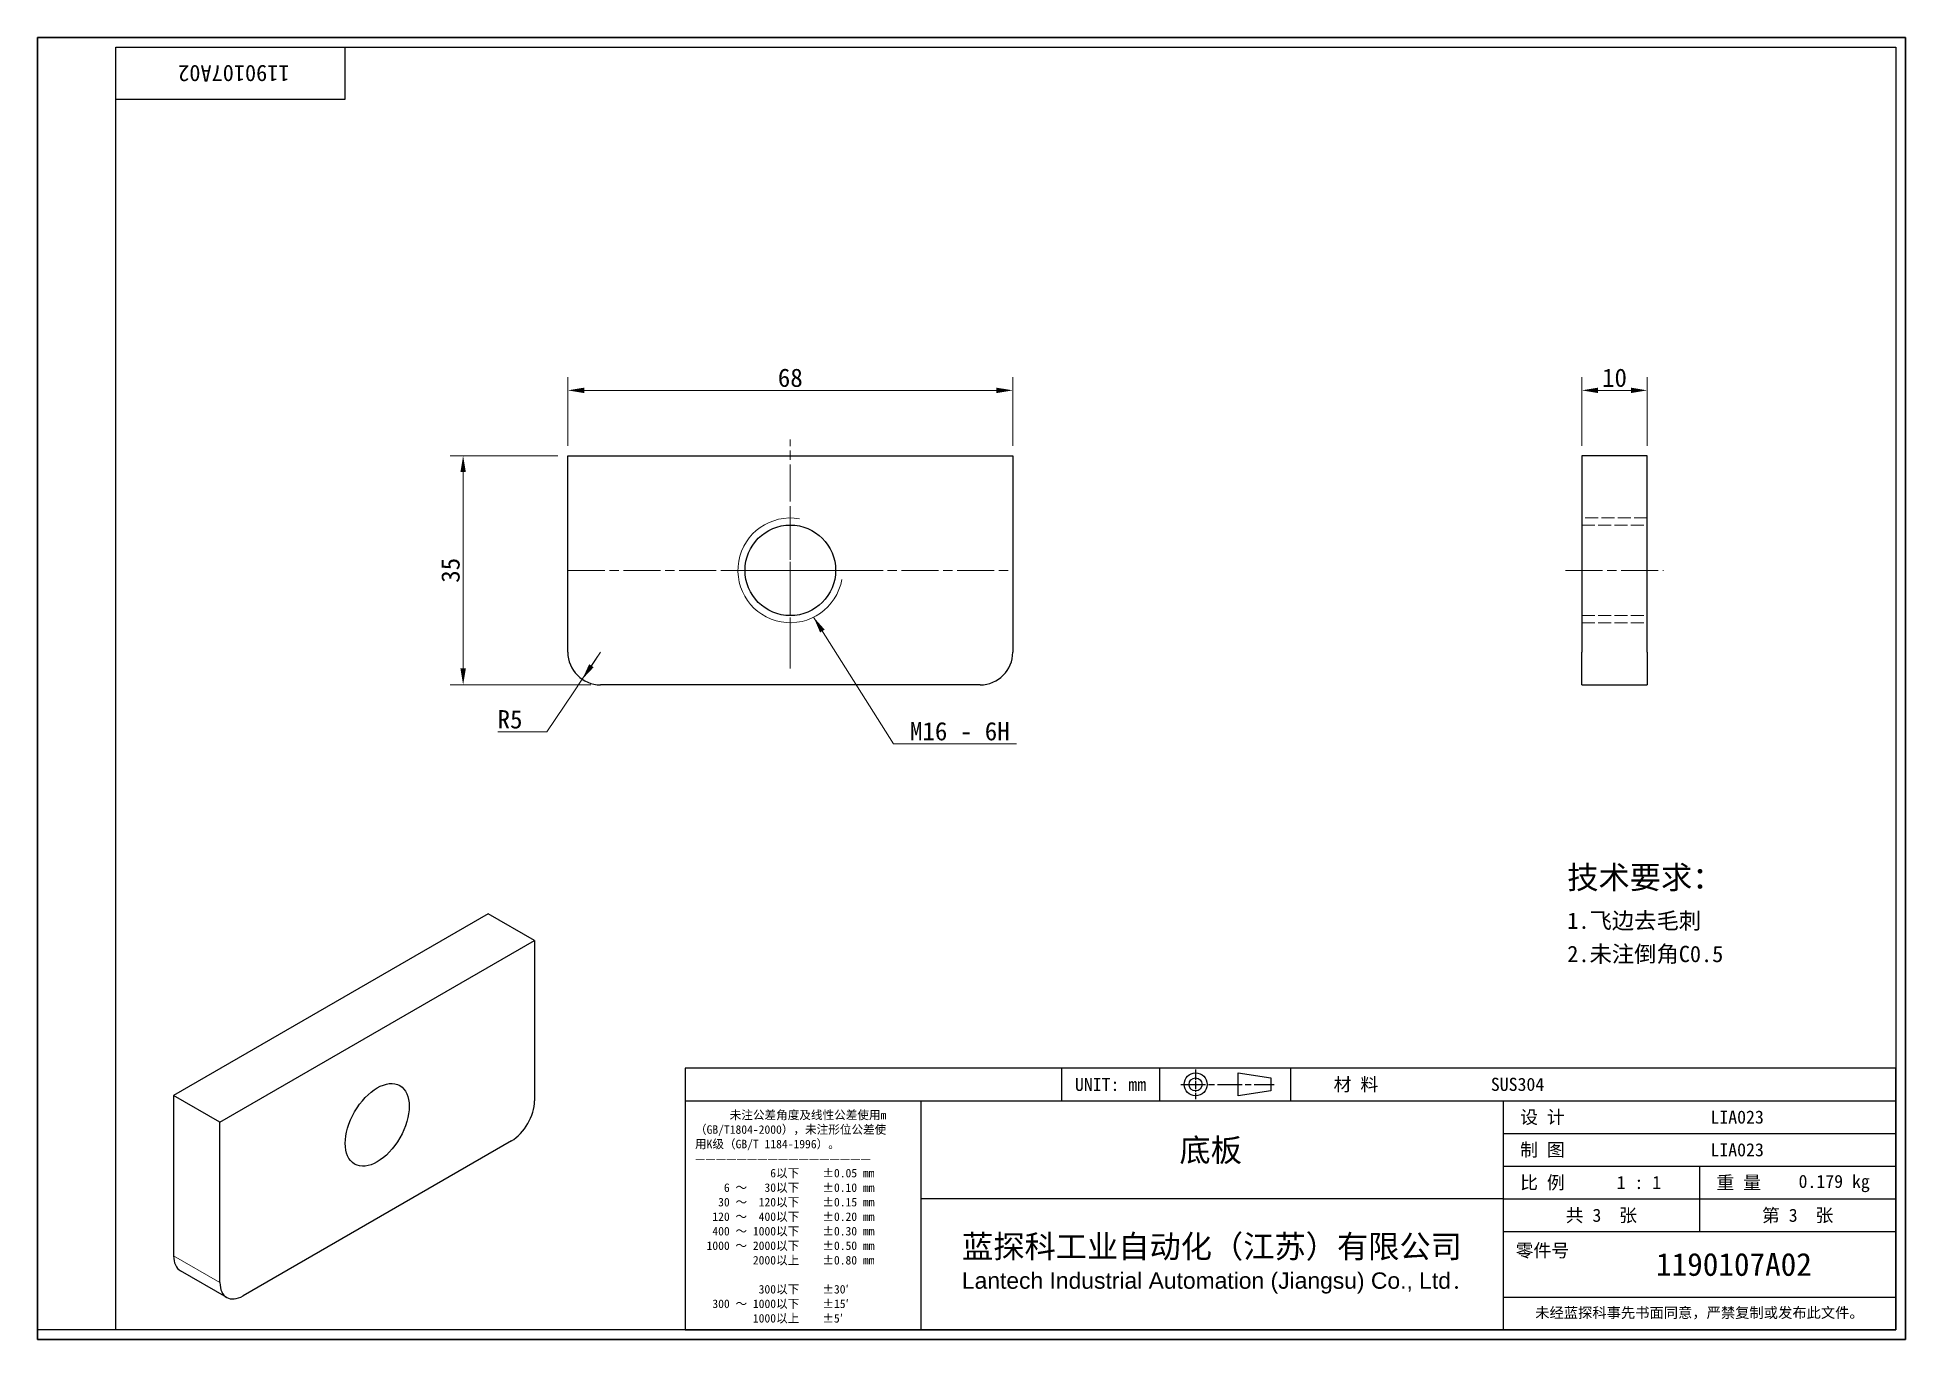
# Model space of a CAD drawing. Header units: millimetres. Extents: x 6 to 292, y 5 to 205.
import ezdxf
from ezdxf.enums import TextEntityAlignment as Align

# ---------------------------------------------------------------- set-up
doc = ezdxf.new("R2010")
doc.units = ezdxf.units.MM
doc.linetypes.add('CHAIN', pattern=[0.3543, 0.2362, -0.0295, 0.0591, -0.0295])
doc.linetypes.add('DASHED', pattern=[0.2067, 0.1654, -0.0413])
for name, color, linetype, lineweight in [('1', 7, 'Continuous', 18), ('可见 (ISO)', 7, 'Continuous', 25), ('可见窄的 (ISO)', 7, 'Continuous', 18), ('图框 (ISO)', 7, 'Continuous', 35), ('标题 (ISO)', 7, 'Continuous', 25)]:
    doc.layers.add(name, color=color, linetype=linetype, lineweight=lineweight)
for name, color, linetype, lineweight, true_color in [('中心标记 (ISO)', 1, 'CHAIN', 18, 0xff0000), ('中心线 (ISO)', 1, 'CHAIN', 18, 0xff0000), ('尺寸 (ISO)', 7, 'Continuous', 18, 0x008000), ('符号 (ISO)', 7, 'Continuous', 18, 0x008000), ('隐藏 (ISO)', 5, 'DASHED', 18, 0x0000ff)]:
    doc.layers.add(name, color=color, linetype=linetype, lineweight=lineweight, true_color=true_color)
doc.styles.add('文本样式164', font='SimSun.ttf')
doc.styles.add('文本样式165', font='SimSun.ttf')
doc.styles.add('文本样式74', font='SimSun.ttf')
doc.styles.add('最新国标', font='simfang.ttf')
doc.styles.add('注释文本 (ISO)', font='simfang.ttf')
doc.dimstyles.new('默认 (GB)', dxfattribs={"dimtxt": 2.8, "dimasz": 2.5, "dimexe": 2, "dimexo": 1.5, "dimgap": 0.5, "dimtad": 1, "dimtoh": 1, "dimdsep": 46, "dimtxsty": '最新国标', "dimcen": 0.09, "dimdle": 10, "dimclrd": 256, "dimclre": 256, "dimclrt": 256, "dimazin": 2, "dimtfac": 0.535714, "dimtdec": 3, "dimtmove": 0, "dimatfit": 3, "dimfxl": 0, "dimtolj": 1, "dimlwd": -1, "dimlwe": -1, "dimarcsym": 0})
doc.dimstyles.new('默认 (GB)$7', dxfattribs={"dimtxt": 2.8, "dimasz": 2.5, "dimexe": 2, "dimexo": 1.5, "dimgap": 0.5, "dimtad": 1, "dimtoh": 1, "dimdsep": 46, "dimtxsty": '最新国标', "dimcen": 0.09, "dimdle": 10, "dimclrd": 256, "dimclre": 256, "dimclrt": 256, "dimazin": 2, "dimtfac": 0.535714, "dimtdec": 3, "dimtmove": 0, "dimatfit": 3, "dimfxl": 0, "dimtolj": 1, "dimlwd": -1, "dimlwe": -1, "dimarcsym": 0})

# ---------------------------------------------------------------- blocks, each defined once
blk = doc.blocks.new('图框 最新国标')
at = {"layer": '图框 (ISO)'}
for p, q in [((6, 7), (6, 204.5)), ((6, 204.5), (291.5, 204.5)), ((291.5, 204.5), (291.5, 5.5)), ((6, 7), (6, 5.5)), ((6, 7), (6, 5.5)), ((291.5, 5.5), (6, 5.5))]:
    blk.add_line(p, q, dxfattribs=at)
at = {"layer": '图框 (ISO)', "color": 7, "linetype": 'Continuous', "lineweight": 25}
for p, q in [((18, 203), (290, 203)), ((18, 7), (18, 203)), ((18, 203), (290, 203)), ((53, 203), (53, 195)), ((290, 203), (290, 7)), ((290, 203), (290, 7)), ((53, 195), (18, 195)), ((290, 7), (6, 7)), ((290, 7), (18, 7))]:
    blk.add_line(p, q, dxfattribs=at)
at = {"layer": '图框 (ISO)', "style": '文本样式74'}
blk.add_attdef('零件代号_001', (44.53, 200.25), '', height=2.5, rotation=180, dxfattribs=at)
blk = doc.blocks.new('标题栏 最新国标')
at = {"layer": '标题 (ISO)'}
for p, q in [((381.98, -183.84), (196.98, -183.84)), ((196.98, -183.84), (196.98, -223.84)), ((254.48, -183.84), (254.48, -188.84)), ((269.48, -183.84), (269.48, -188.84)), ((281.48, -188.09), (281.48, -184.59)), ((281.48, -184.59), (286.48, -185.34)), ((286.48, -185.34), (286.48, -187.34)), ((289.48, -183.84), (289.48, -188.84)), ((381.98, -223.84), (381.98, -183.84)), ((383.48, -183.84), (383.48, -225.34)), ((286.48, -187.34), (281.48, -188.09)), ((196.98, -188.84), (381.98, -188.84)), ((232.98, -188.84), (232.98, -223.84)), ((321.98, -188.84), (321.98, -223.84)), ((321.98, -193.84), (381.98, -193.84)), ((321.98, -198.84), (381.98, -198.84)), ((351.98, -198.84), (351.98, -208.84)), ((321.98, -203.84), (232.98, -203.84)), ((321.98, -203.84), (381.98, -203.84)), ((321.98, -208.84), (381.98, -208.84)), ((321.98, -218.84), (381.98, -218.84)), ((196.98, -223.84), (381.98, -223.84)), ((383.48, -225.34), (196.98, -225.34))]:
    blk.add_line(p, q, dxfattribs=at)
at = {"layer": '标题 (ISO)', "linetype": 'CHAIN', "ltscale": 5.000333}
blk.add_line((274.98, -184.09), (274.98, -188.59), dxfattribs=at)
at = {"layer": '标题 (ISO)', "linetype": 'CHAIN', "ltscale": 15.834605}
blk.add_line((272.73, -186.34), (286.98, -186.34), dxfattribs=at)
at = {"layer": '标题 (ISO)'}
for radius in [1.75, 1]:
    blk.add_circle((274.98, -186.34), radius, dxfattribs=at)
at = {"layer": '1', "style": '文本样式164'}
for s, p in [('UNIT: mm', (261.98, -186.34)), ('材 料', (299.48, -186.34)), ('设 计', (327.98, -191.34)), ('制 图', (327.98, -196.34)), ('比 例', (327.98, -201.34)), ('重 量', (357.98, -201.34)), ('共 3  张', (336.98, -206.34)), ('第 3  张', (366.98, -206.34))]:
    blk.add_text(s, height=2, dxfattribs=at).set_placement(p, align=Align.MIDDLE_CENTER)
at = {"layer": '标题 (ISO)', "style": '注释文本 (ISO)'}
for s, insert, char_height, attachment_point, line_spacing_factor in [('\\fSimSun|b0|i0;{\\H1.3000;      未注公差角度及线性公差使用m\\P}\\fSimSun|b0|i0;{\\H1.3000;（GB/T1804-2000），未注形位公差使\\P}\\fSimSun|b0|i0;{\\H1.3000;用K级（GB/T 1184-1996）。\\P}\\fSimSun|b0|i0;{\\H1.3000;—————————————————\\P}\\fSimSun|b0|i0;{\\H1.3000;             6以下    ±0.05 mm\\P}\\fSimSun|b0|i0;{\\H1.3000;     6 ～   30以下    ±0.10 mm\\P}\\fSimSun|b0|i0;{\\H1.3000;    30 ～  120以下    ±0.15 mm\\P}\\fSimSun|b0|i0;{\\H1.3000;   120 ～  400以下    ±0.20 mm\\P}\\fSimSun|b0|i0;{\\H1.3000;   400 ～ 1000以下    ±0.30 mm\\P}\\fSimSun|b0|i0;{\\H1.3000;  1000 ～ 2000以下    ±0.50 mm\\P}\\fSimSun|b0|i0;{\\H1.3000;          2000以上    ±0.80 mm\\P}\\fSimSun|b0|i0;{\\H1.3000;\\P}\\fSimSun|b0|i0;{\\H1.3000;           300以下    ±30′\\P}\\fSimSun|b0|i0;{\\H1.3000;   300 ～ 1000以下    ±15′\\P}\\fSimSun|b0|i0;{\\H1.3000;          1000以上    ±5′}', (198.48, -206.63), 1.3, 4, 1.023913), ('{\\fMicrosoft YaHei|b0|i0|c134|p34;\\H1.75x;蓝探科工业自动化（江苏）有限公司\\P\\fArial|b0|i0|c0|p34;\\H0.71429x;Lantech Industrial Automation (Jiangsu) Co., Ltd\\fFangSong|b0|i0|c134|p49;.\\H1.15195x; }', (277.48, -213.84), 2, 5, 0.978695)]:
    blk.add_mtext(s, dxfattribs=dict(at, insert=insert, char_height=char_height, attachment_point=attachment_point, line_spacing_factor=line_spacing_factor))
at = {"layer": '标题 (ISO)', "attachment_point": 5, "style": '注释文本 (ISO)'}
for s, insert, char_height in [('\\fFangSong|b0|i0;零件号', (327.98, -211.84), 2), ('\\fSimSun|b0|i0;{\\H1.6000;未经蓝探科事先书面同意，严禁复制或发布此文件。}', (351.98, -221.34), 1.6)]:
    blk.add_mtext(s, dxfattribs=dict(at, insert=insert, char_height=char_height))
at = {"layer": '标题 (ISO)'}
for tag, p, height, style in [('材料_001', (320.09, -187.33), 2, '注释文本 (ISO)'), ('设计人_001', (353.65, -192.33), 2, '注释文本 (ISO)'), ('库存编号_001', (272.51, -198.13), 3.5, '文本样式165'), ('设计人_001', (353.65, -197.33), 2, '注释文本 (ISO)'), ('视图比例_001', (339.32, -202.33), 2, '注释文本 (ISO)'), ('质量\\P3;_001', (367.12, -202.16), 2, '注释文本 (ISO)'), ('零件代号_001', (345.34, -215.59), 3.5, '文本样式165')]:
    blk.add_attdef(tag, p, '', height=height, dxfattribs=dict(at, style=style))
blk = doc.blocks.new('*D5')
at = {"layer": 'Defpoints', "color": 0, "transparency": 16777216}
for p in [(87.06, 150.56), (87.06, 140.56), (155.06, 140.56)]:
    blk.add_point(p, dxfattribs=at)
at = {"layer": '尺寸 (ISO)', "color": 116, "true_color": 0x00803f, "transparency": 16777216}
for p, q in [((87.06, 142.06), (87.06, 152.56)), ((155.06, 142.06), (155.06, 152.56)), ((152.56, 150.56), (89.56, 150.56))]:
    blk.add_line(p, q, dxfattribs=at)
for points in [[(89.56, 150.97), (89.56, 150.14), (87.06, 150.56)], [(152.56, 150.97), (152.56, 150.14), (155.06, 150.56)]]:
    blk.add_solid(points, dxfattribs=at)
at = {"layer": '尺寸 (ISO)', "transparency": 16777216, "insert": (121.06, 152.47), "char_height": 2.8, "attachment_point": 5, "style": '最新国标'}
blk.add_mtext('\\A1;68', dxfattribs=at)
blk = doc.blocks.new('*D6')
at = {"layer": 'Defpoints', "color": 0, "transparency": 16777216}
for p in [(87.06, 140.56), (71.06, 105.56), (92.06, 105.56)]:
    blk.add_point(p, dxfattribs=at)
at = {"layer": '尺寸 (ISO)', "color": 116, "true_color": 0x00803f, "transparency": 16777216}
for p, q in [((85.56, 140.56), (69.06, 140.56)), ((71.06, 138.06), (71.06, 108.06)), ((90.56, 105.56), (69.06, 105.56))]:
    blk.add_line(p, q, dxfattribs=at)
for points in [[(70.65, 138.06), (71.48, 138.06), (71.06, 140.56)], [(70.65, 108.06), (71.48, 108.06), (71.06, 105.56)]]:
    blk.add_solid(points, dxfattribs=at)
at = {"layer": '尺寸 (ISO)', "transparency": 16777216, "insert": (69.15, 123.06), "char_height": 2.8, "attachment_point": 5, "rotation": 90, "style": '最新国标'}
blk.add_mtext('\\A1;35', dxfattribs=at)
blk = doc.blocks.new('*D7')
at = {"layer": 'Defpoints', "color": 0, "transparency": 16777216}
for p in [(252.01, 150.56), (242.01, 140.56), (252.01, 140.56)]:
    blk.add_point(p, dxfattribs=at)
at = {"layer": '尺寸 (ISO)', "color": 116, "true_color": 0x00803f, "transparency": 16777216}
for p, q in [((242.01, 142.06), (242.01, 152.56)), ((252.01, 142.06), (252.01, 152.56)), ((244.51, 150.56), (249.51, 150.56))]:
    blk.add_line(p, q, dxfattribs=at)
for points in [[(244.51, 150.97), (244.51, 150.14), (242.01, 150.56)], [(249.51, 150.97), (249.51, 150.14), (252.01, 150.56)]]:
    blk.add_solid(points, dxfattribs=at)
at = {"layer": '尺寸 (ISO)', "transparency": 16777216, "insert": (247.01, 152.47), "char_height": 2.8, "attachment_point": 5, "style": '最新国标'}
blk.add_mtext('\\A1;10', dxfattribs=at)
blk = doc.blocks.new('*D8')
at = {"layer": 'Defpoints', "color": 0, "transparency": 16777216}
for p in [(92.06, 110.56), (89.27, 106.41)]:
    blk.add_point(p, dxfattribs=at)
at = {"layer": '尺寸 (ISO)', "color": 116, "true_color": 0x00803f, "transparency": 16777216}
for p, q in [((92.06, 110.56), (89.27, 106.41)), ((90.66, 108.48), (92.06, 110.56)), ((89.27, 106.41), (87.87, 104.34)), ((83.83, 98.36), (87.87, 104.34)), ((76.38, 98.36), (83.83, 98.36))]:
    blk.add_line(p, q, dxfattribs=at)
blk.add_solid([(90.32, 108.72), (91.01, 108.25), (89.27, 106.41)], dxfattribs=at)
at = {"layer": '尺寸 (ISO)', "transparency": 16777216, "insert": (78.23, 100.27), "char_height": 2.8, "attachment_point": 5, "style": '最新国标'}
blk.add_mtext('\\A1;R5', dxfattribs=at)

msp = doc.modelspace()

# ---------------------------------------------------------------- linework, layer by layer
at = {"layer": '中心标记 (ISO)', "ltscale": 23.990969}
for p, q in [((121.063, 132.474), (121.063, 113.639)), ((130.48, 123.056), (111.645, 123.056))]:
    msp.add_line(p, q, dxfattribs=at)
at = {"layer": '中心线 (ISO)', "ltscale": 23.990969}
for p, q in [((121.063, 108.056), (121.063, 143.056)), ((87.063, 123.056), (155.063, 123.056)), ((239.51, 123.056), (254.51, 123.056))]:
    msp.add_line(p, q, dxfattribs=at)
at = {"layer": '可见 (ISO)'}
for p, q in [((87.063, 140.556), (155.063, 140.556)), ((87.063, 110.556), (87.063, 140.556)), ((155.063, 140.556), (155.063, 110.556)), ((252.01, 140.556), (242.01, 140.556)), ((242.01, 140.556), (242.01, 110.556)), ((252.01, 110.556), (252.01, 140.556)), ((242.01, 105.556), (242.01, 110.556)), ((252.01, 110.556), (252.01, 105.556)), ((150.063, 105.556), (92.063, 105.556)), ((242.01, 105.556), (252.01, 105.556)), ((74.909, 70.572), (26.825, 42.811)), ((81.98, 66.49), (74.909, 70.572)), ((33.896, 38.729), (81.98, 66.49)), ((81.98, 66.49), (81.98, 41.995)), ((33.896, 38.729), (26.825, 42.811)), ((26.825, 42.811), (26.825, 18.316)), ((33.896, 14.234), (33.896, 38.729)), ((78.444, 35.871), (37.432, 12.193)), ((34.932, 11.945), (27.861, 16.028))]:
    msp.add_line(p, q, dxfattribs=at)
msp.add_circle((121.063, 123.056), 6.918, dxfattribs=at)
for centre, start, end in [((92.063, 110.556), 180, 270), ((150.063, 110.556), 270, 0)]:
    msp.add_arc(centre, 5, start, end, dxfattribs=at)
msp.add_ellipse((57.938, 38.321), major_axis=(3.459, 5.991), ratio=0.5773503, dxfattribs=at)
for centre, start_param, end_param in [((78.444, 39.954), 0.7853982, 2.3561945), ((30.361, 20.358), 5.4977871, 6.2831853), ((37.432, 16.275), 5.4977871, 7.0685835)]:
    msp.add_ellipse(centre, major_axis=(-2.5, -4.33), ratio=0.5773503, start_param=start_param, end_param=end_param, dxfattribs=at)
at = {"layer": '可见窄的 (ISO)'}
msp.add_line((33.896, 14.234), (26.825, 18.316), dxfattribs=at)
msp.add_arc((121.063, 123.056), 8, 80, 350, dxfattribs=at)
at = {"layer": '隐藏 (ISO)', "ltscale": 12.094824}
for p, q in [((252.01, 131.056), (242.01, 131.056)), ((242.01, 129.974), (252.01, 129.974)), ((242.01, 116.139), (252.01, 116.139)), ((242.01, 115.056), (252.01, 115.056))]:
    msp.add_line(p, q, dxfattribs=at)

# ---------------------------------------------------------------- block references
msp.add_blockref('图框 最新国标', (0, 0)).add_auto_attribs({'零件代号_001': '1190107A02'})
ref = msp.add_blockref('标题栏 最新国标', (-91.983, 230.844))
ref.add_attrib('零件代号_001', '1190107A02', (253.359, 15.25), dxfattribs={"layer": '标题 (ISO)', "height": 3.5, "style": '文本样式165'})
ref.add_attrib('库存编号_001', '底板', (180.524, 32.711), dxfattribs={"layer": '标题 (ISO)', "height": 3.5, "style": '文本样式165'})
ref.add_attrib('质量\\P3;_001', '0.179 kg', (275.137, 28.683), dxfattribs={"layer": '标题 (ISO)', "height": 2, "style": '注释文本 (ISO)'})
ref.add_attrib('视图比例_001', '1 : 1', (247.337, 28.517), dxfattribs={"layer": '标题 (ISO)', "height": 2, "style": '注释文本 (ISO)'})
ref.add_attrib('设计人_001', 'LIA023', (261.669, 38.511), dxfattribs={"layer": '标题 (ISO)', "height": 2, "style": '注释文本 (ISO)'})
ref.add_attrib('设计人_001', 'LIA023', (261.669, 33.511), dxfattribs={"layer": '标题 (ISO)', "height": 2, "style": '注释文本 (ISO)'})
ref.add_attrib('材料_001', 'SUS304', (228.111, 43.511), dxfattribs={"layer": '标题 (ISO)', "height": 2, "style": '注释文本 (ISO)'})

# ---------------------------------------------------------------- texts
at = {"layer": '符号 (ISO)'}
for s, insert, char_height, width, attachment_point, line_spacing_factor, style in [('M16 - 6H', (139.348, 97.031), 2.8, 16.93492, 7, 0.49, '最新国标'), ('{\\H1.75x;技术要求：\\H0.8x;\\P\\H0.89286x;1.飞边去毛刺\\P2.未注倒角C0.5\\P}', (239.791, 70.391), 2, 26.19883, 4, 1.220788, '注释文本 (ISO)')]:
    msp.add_mtext(s, dxfattribs=dict(at, insert=insert, char_height=char_height, width=width, attachment_point=attachment_point, line_spacing_factor=line_spacing_factor, style=style))

# ---------------------------------------------------------------- dimensions: what is measured, and where the dimension line sits
at = {"layer": '尺寸 (ISO)', "color": 116, "true_color": 0x00803f}
for base, p1, p2, angle, picture, middle in [((87.063, 150.556), (155.063, 140.556), (87.063, 140.556), 180, '*D5', (121.063, 150.556)), ((252.01, 150.556), (242.01, 140.556), (252.01, 140.556), 180, '*D7', (247.01, 150.556)), ((71.063, 105.556), (87.063, 140.556), (92.063, 105.556), 270, '*D6', (71.063, 123.056))]:
    dim = msp.add_linear_dim(base=base, p1=p1, p2=p2, angle=angle, dimstyle='默认 (GB)', override={"dimgap": 0.5, "dimtoh": 0, "dimdec": 2, "dimtol": 0, "dimlim": 0, "dimtp": 0, "dimtm": 0, "dimtdec": 3, "dimtofl": 0, "dimatfit": 1}, dxfattribs=at)
    dim.commit()
    dim.dimension.update_dxf_attribs({"geometry": picture, "text_midpoint": middle, "dimtype": 160})
dim = msp.add_radius_dim(center=(92.063, 110.556), mpoint=(89.265, 106.412), dimstyle='默认 (GB)', override={"dimgap": 0.5, "dimtih": 1, "dimdec": 2, "dimlfac": 1, "dimcen": 0, "dimtol": 0, "dimlim": 0, "dimtp": 0, "dimtm": 0, "dimtdec": 3}, dxfattribs=at)
dim.commit()
dim.dimension.update_dxf_attribs({"geometry": '*D8', "text_midpoint": (78.232, 98.355), "dimtype": 164})

# ---------------------------------------------------------------- leaders
at = {"layer": '符号 (ISO)', "annotation_type": 0, "has_hookline": 1, "hookline_direction": 0, "text_width": 16.272}
msp.add_leader([(124.625, 115.893), (136.848, 96.565), (139.348, 96.565)], dimstyle='默认 (GB)$7', override={"dimgap": 0, "dimtad": 1}, dxfattribs=at)

doc.saveas('drawing.dxf')
